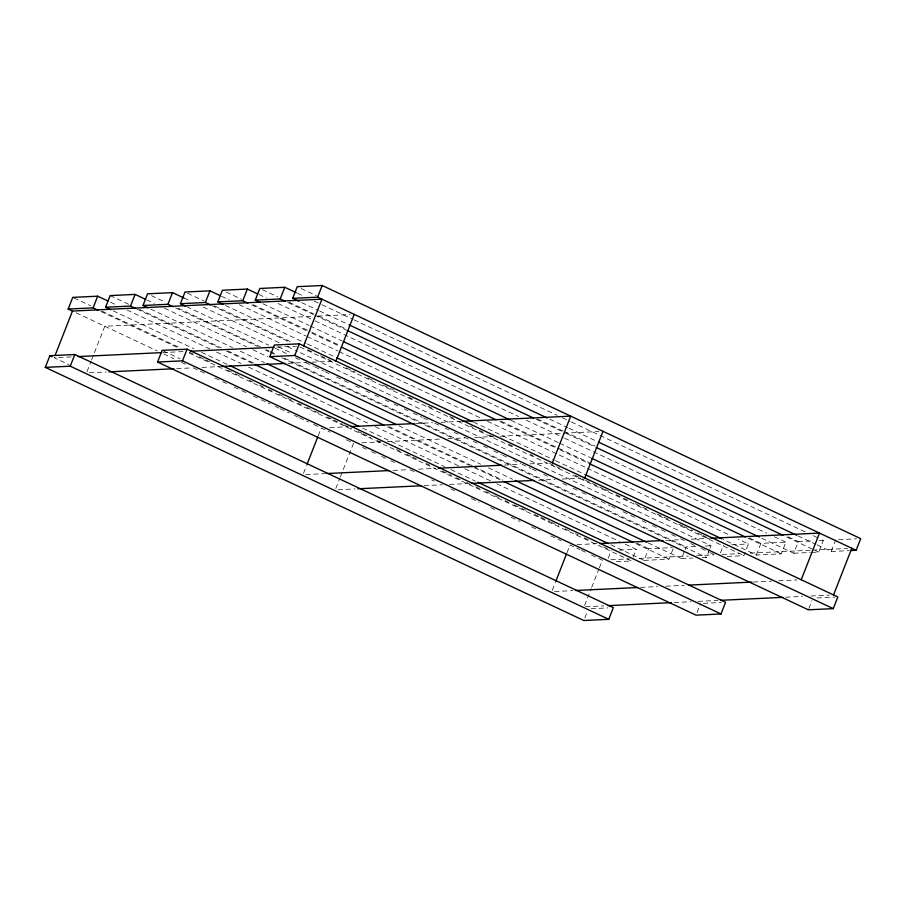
<?xml version="1.0" encoding="UTF-8"?>
<svg xmlns="http://www.w3.org/2000/svg" width="906" height="906" viewBox="0 0 906 906"><rect width="100%" height="100%" fill="white"/><g stroke="black" fill="none" stroke-linecap="round" stroke-linejoin="round"><path stroke-width="0.68" stroke-dasharray="4.53 3.4" d="M86.999 371.63L91.064 361.256M91.574 359.965L104.779 326.262L311.947 316.387M303.487 473.385L306.534 465.605M318.21 435.797L321.268 428.017L329.965 432.105M335.798 488.572L339.852 478.198M340.362 476.907L353.578 443.204L343.634 438.527M552.275 590.327L555.321 582.547M567.009 552.739L570.055 544.959L579.999 549.636M584.585 605.514L591.188 588.662M591.697 587.371L598.809 569.217M599.319 567.926L602.365 560.146L588.696 553.725M584.834 617.915L587.371 611.437M608.198 558.289L611.244 550.508M633.147 557.099L636.193 549.319L620.848 542.105M610.837 544.755L644.098 560.395L648.662 548.719L672.229 547.598M644.098 560.395L669.036 559.206L673.611 547.541M648.254 542.977L681.516 558.606L684.562 550.825M685.072 549.534L686.08 546.941L697.167 546.409M702.297 557.62L706.453 557.417L709.5 549.648M710.01 548.345L711.029 545.752L295.311 350.35M697.088 612.569L700.644 603.487M720.451 552.932L723.498 545.163M727.246 556.431L743.871 555.638L748.447 543.974L738.209 539.161M756.351 555.038L760.915 543.374L785.864 542.184L781.289 553.86L756.351 555.038L723.09 539.41M761.787 538.232L793.769 553.26L798.333 541.595L813.577 540.871M811.776 552.4L818.707 552.071L823.282 540.406L819.443 538.606M808.832 608.515L811.878 600.735M817.11 544.868L831.187 551.482L835.751 539.817M317.587 316.115L349.999 314.575M71.087 356.93L54.179 357.734L69.094 364.744M162.695 352.57L185.243 351.494M276.851 347.123L296.59 346.183M89.309 372.785L106.217 371.981M176.693 368.629L190.781 367.949M202.061 367.417L220.373 366.545M288.029 363.317L306.353 362.445M311.981 362.185L331.721 361.245M329.716 427.609L348.04 426.737M415.684 423.521L432.604 422.706M441.052 422.309L460.792 421.369M362.026 442.796L380.35 441.924M387.394 441.596L440.95 439.036M447.994 438.708L464.914 437.904M474.778 437.428L493.102 436.556M500.146 436.216L562.15 433.272M563.566 433.204L598.798 431.516M305.798 474.551L325.526 473.612M393.17 470.384L408.674 469.648M418.538 469.172L435.446 468.368M504.506 465.084L520.01 464.336M529.874 463.872L546.794 463.068M338.108 489.738L355.016 488.923M424.076 485.639L442.4 484.767M449.444 484.427L467.768 483.555M538.232 480.203L555.14 479.399M562.184 479.059L580.508 478.187M577.099 544.619L596.839 543.679M665.887 540.395L681.391 539.659M691.255 539.183L709.579 538.311M619.568 550.112L636.193 549.319M705.48 546.012L711.029 545.752M731.822 544.766L748.447 543.974M819.126 540.599L823.282 540.406M838.526 539.682L856.544 538.821M610.825 559.749L629.149 558.877M639.013 558.402L688.333 556.058M696.793 555.65L713.702 554.846M722.161 554.438L739.07 553.634M750.349 553.102L810.949 550.214M812.354 550.146L847.597 548.47M616.374 561.709L631.618 560.984L187.757 352.343M681.516 558.606L692.603 558.085M793.769 553.26L810.394 552.467M831.187 551.482L849.194 550.621M554.585 591.493L572.909 590.621M640.553 587.394L657.473 586.59M665.921 586.193L684.245 585.321M753.305 582.026L771.629 581.154M778.673 580.814L796.997 579.942M585.491 606.748L603.815 605.876M674.279 602.513L691.187 601.709M698.232 601.38L717.971 600.44M785.615 597.213L802.523 596.408M810.983 596.001L829.307 595.129M591.154 608.707L607.79 607.915M703.407 603.362L721.425 602.501M817.053 597.949L835.072 597.088M301.075 288.482L316.432 295.707M297.553 293.295L302.672 295.696M314.189 301.109L320.588 304.11M321.856 304.71L352.559 319.139M353.838 319.75L557.224 415.344M562.343 417.745L570.01 421.358M571.29 421.958L805.377 531.992M813.044 535.593L818.163 538.005M301.619 302.559L318.255 310.373M319.535 310.973L347.666 324.201M549.772 419.206L567.677 427.621M568.957 428.221L597.099 441.449M797.926 535.842L815.83 544.268M262.378 289.671L277.734 296.885M289.24 302.298L313.544 313.714M318.663 316.126L346.805 329.354M537.394 418.934L562.977 430.962M564.257 431.562L594.959 445.99M788.107 536.782L798.333 541.595M287.87 302.547L313.453 314.575M314.733 315.175L346.715 330.214M536.024 419.195L561.607 431.222M566.726 433.623L594.857 446.851M786.736 537.043L818.707 552.071M258.867 294.473L266.534 298.074M278.051 303.487L313.861 320.328M315.141 320.928L518.526 416.522M526.205 420.135L563.294 437.575M564.574 438.176L766.68 533.17M774.347 536.782L785.864 542.184M262.921 303.736L308.969 325.39M310.248 325.99L342.23 341.018M511.075 420.384L558.402 442.626M559.682 443.227L590.384 457.666M226.24 292.049L241.596 299.263M253.102 304.676L310.667 331.732M311.947 332.332L340.09 345.56M501.256 421.324L589.512 462.807M749.409 537.96L760.915 543.374M251.732 304.937L306.738 330.792M311.845 333.193L339.988 346.42M499.885 421.573L558.719 449.24M559.999 449.84L589.421 463.668M748.039 538.221L781.289 553.86M221.449 296.251L229.116 299.863M239.354 304.665L305.866 335.933M307.145 336.534L337.847 350.973M339.127 351.573L482.388 418.912M487.507 421.313L586.001 467.609M587.281 468.209L730.542 535.548M225.503 305.526L306.092 343.397M307.372 343.997L335.514 357.224M473.657 422.162L554.245 460.044M555.525 460.644L584.948 474.472M187.542 293.227L204.178 301.052M214.405 305.854L291.154 341.936M307.78 349.75L314.178 352.762M320.577 355.764L330.803 360.577M346.16 367.791L355.107 371.992M367.904 378.006L374.303 381.018M383.249 385.22L393.487 390.033M408.833 397.247L413.951 399.659M428.017 406.273L433.136 408.674M449.761 416.488L453.6 418.289M470.237 426.114L472.796 427.315M479.183 430.316L483.023 432.128M489.421 435.129L494.54 437.53M508.606 444.144L513.725 446.556M530.35 454.37L532.909 455.571M549.534 463.385L559.772 468.198M575.117 475.412L584.076 479.625M585.355 480.225L603.26 488.64M604.54 489.24L610.938 492.252M616.057 494.653L622.445 497.654M623.724 498.266L630.123 501.267M635.242 503.668L641.641 506.68M642.92 507.281L649.308 510.282M656.986 513.895L671.052 520.508M678.73 524.11L682.569 525.922M683.849 526.522L692.807 530.723M697.914 533.136L701.754 534.936M703.033 535.537L709.432 538.549M211.755 305.515L289.784 342.196M300.011 346.998L743.871 555.638M184.02 298.04L190.419 301.041M203.216 307.055L279.965 343.125M287.632 346.738L294.031 349.739M278.221 346.817L292.287 353.431M186.806 306.704L268.674 345.186M275.073 348.187L287.859 354.201M295.537 357.813L299.376 359.614M305.764 362.615L313.442 366.228M314.722 366.828L323.68 371.041M324.96 371.641L330.067 374.042M336.466 377.055L342.864 380.056M344.144 380.656L350.543 383.668M355.65 386.069L359.489 387.87M365.888 390.882L369.727 392.683M374.846 395.084L378.674 396.896M385.073 399.897L388.912 401.698M394.031 404.11L397.87 405.911M404.257 408.912L408.096 410.724M413.215 413.125L422.173 417.338M423.453 417.938L429.84 420.939M434.959 423.351L438.798 425.152M445.197 428.153L449.036 429.965M454.144 432.366L457.983 434.167M464.382 437.179L468.221 438.98M473.34 441.381L477.168 443.193M483.566 446.194L487.405 447.994M493.804 451.007L501.471 454.608M502.751 455.208L506.59 457.02M512.989 460.022L520.667 463.634M521.947 464.234L530.893 468.436M532.173 469.048L537.292 471.448M543.691 474.45L547.53 476.262M562.875 483.476L566.714 485.276M573.113 488.277L576.941 490.089M582.06 492.49L585.899 494.291M592.298 497.303L596.137 499.104M601.244 501.505L610.202 505.718M611.482 506.318L615.321 508.119M623 511.731L629.387 514.733M630.667 515.344L637.065 518.345M642.184 520.746L646.023 522.558M652.411 525.559L656.25 527.36M661.369 529.772L665.208 531.573M671.606 534.574L675.434 536.386M680.553 538.787L684.392 540.588M690.791 543.6L694.63 545.401M701.018 548.413L708.696 552.014M709.976 552.615L716.374 555.627M151.404 295.616L165.481 302.23M178.267 308.244L260.135 346.726M266.523 349.727L269.082 350.928M270.362 351.528L276.76 354.54M284.439 358.142L686.08 546.941M175.617 307.893L257.485 346.375M265.152 349.988L268.991 351.788M270.271 352.389L274.11 354.189M281.789 357.802L706.453 557.417M146.602 299.818L154.28 303.431M164.518 308.233L246.375 346.715M252.774 349.727L268.131 356.941M150.668 309.082L232.536 347.564M240.215 351.177L264.518 362.604M398.821 425.729L480.69 464.212M488.357 467.813L512.66 479.24M110.147 295.594L129.343 304.609M139.569 309.422L221.438 347.904M227.825 350.905L254.688 363.533M389.002 426.669L472.139 465.752M473.419 466.352L502.841 480.18M637.156 543.317L648.662 548.719M136.919 309.082L218.788 347.564M226.455 351.166L253.318 363.793M387.632 426.93L469.489 465.401M474.608 467.813L501.471 480.44M635.785 543.566L669.036 559.206M110.464 302.196L115.583 304.609M127.1 310.022L210.237 349.104M216.636 352.106L240.939 363.533M248.618 367.134L368.855 423.657M375.254 426.658L458.391 465.741M464.789 468.753L490.373 480.78M496.771 483.781L619.568 541.505M113.25 310.871L193.839 348.753M201.517 352.355L227.1 364.382M362.683 428.119L444.552 466.59M450.939 469.602L475.242 481.029M74.009 297.983L90.645 305.798M102.152 311.211L180.181 347.881M189.139 352.094L192.967 353.895M199.365 356.896L204.484 359.308M205.764 359.909L212.163 362.91M227.508 370.124L233.907 373.136M235.186 373.736L241.574 376.737M249.252 380.35L253.091 382.151M259.49 385.163L263.318 386.964M268.436 389.365L272.276 391.177M278.674 394.178L282.513 395.979M287.632 398.391L291.46 400.192M297.859 403.193L301.698 405.005M306.817 407.406L313.204 410.418M314.484 411.018L320.883 414.019M327.281 417.032L332.4 419.433M333.68 420.033L342.627 424.246M343.906 424.846L351.585 428.447M357.983 431.46L361.811 433.261M363.091 433.861L370.769 437.473M377.168 440.475L381.007 442.275M396.352 449.501L400.192 451.301M406.59 454.302L411.698 456.715M412.977 457.315L419.376 460.316M425.775 463.328L429.614 465.129M442.4 471.143L451.358 475.344M456.477 477.756L460.305 479.557M466.703 482.57L470.542 484.37M475.661 486.771L479.5 488.572M485.888 491.584L489.727 493.385M494.846 495.797L498.685 497.598M505.084 500.599L508.912 502.411M514.03 504.812L520.429 507.813M521.709 508.413L528.107 511.426M534.495 514.427L539.614 516.839M540.893 517.439L549.851 521.641M551.131 522.252L558.798 525.854M565.197 528.866L569.036 530.667M575.435 533.668L577.994 534.868M584.381 537.881L588.221 539.682M603.577 546.896L607.405 548.708M100.781 311.46L177.531 347.542M163.408 350.962L180.034 358.776M76.195 312.819L157.304 350.939M163.703 353.952L173.952 358.776M181.642 362.389L185.481 364.189M193.171 367.802L207.259 374.427M214.937 378.04L221.347 381.052M222.627 381.653L226.466 383.453M234.156 387.066L240.566 390.078M241.845 390.679L248.244 393.691M253.374 396.103L259.773 399.116M261.053 399.716L270.022 403.929M275.152 406.341L278.991 408.142M280.271 408.742L289.24 412.966M294.359 415.367L298.21 417.179M299.49 417.779L308.448 421.992M313.578 424.404L319.977 427.417M362.536 447.417L366.386 449.229M371.505 451.63L375.344 453.442M381.754 456.454L385.594 458.255M390.724 460.667L394.563 462.468M409.931 469.693L415.061 472.105M431.709 479.931L434.268 481.131M450.928 488.968L454.767 490.769M471.426 498.594L479.104 502.207M490.633 507.632L495.763 510.033M511.131 517.258L520.101 521.482M531.629 526.896L539.308 530.508M550.837 535.933L561.086 540.746M581.244 550.214L587.45 553.136"/><path stroke-width="1.36" d="M45.3 367.372L49.875 355.707L74.813 354.518L613.328 607.654L608.764 619.319L583.815 620.508L45.3 367.372L70.249 366.183L608.764 619.319M303.635 345.854L321.924 299.184L72.469 311.064L68.165 309.048L72.729 297.372L97.678 296.194L107.916 300.996M55.198 355.141L72.469 311.064M70.249 366.183L74.813 354.518M68.165 309.048L93.103 307.859L97.678 296.194M110.691 309.671L105.583 307.259L110.147 295.594L135.096 294.405L145.334 299.218M105.583 307.259L130.521 306.069L135.096 294.405M148.108 307.881L143.001 305.481L147.565 293.816L172.514 292.627L184.02 298.04M143.001 305.481L167.938 304.291L172.514 292.627M157.553 362.026L162.129 350.362L187.066 349.172L725.581 602.309L721.017 613.974L696.068 615.163L157.553 362.026L182.502 360.837L721.017 613.974M185.526 306.103L180.419 303.691L184.983 292.026L209.932 290.837L220.169 295.65M182.502 360.837L187.066 349.172M180.419 303.691L205.356 302.513L209.932 290.837M222.944 304.314L217.836 301.913L222.4 290.248L247.349 289.059L257.587 293.872M217.836 301.913L242.774 300.724L247.349 289.059M260.362 302.536L255.254 300.135L259.818 288.47L284.767 287.281L296.285 292.683M255.254 300.135L280.192 298.946L284.767 287.281M269.807 356.681L274.382 345.016L299.32 343.827L837.835 596.952L833.271 608.628L808.322 609.806L269.807 356.681L294.756 355.492L833.271 608.628M299.059 301.358L292.672 298.346L297.236 286.681L322.185 285.492L860.7 538.628L856.125 550.293L850.587 550.554M294.756 355.492L299.32 343.827M292.672 298.346L317.61 297.157L322.185 285.492M335.945 361.041L354.235 314.371M307.043 464.314L317.712 437.088M552.422 462.796L570.712 416.137L462.196 421.301M584.732 477.983L603.022 431.324M555.831 581.256L566.499 554.03M801.221 579.738L819.511 533.079L710.995 538.243M833.531 594.936L851.821 548.266M78.142 356.59L161.291 352.638M190.883 351.222L274.042 347.258M109.037 371.845L173.873 368.765M221.789 366.477L285.209 363.453M350.86 426.601L414.28 423.589M326.93 473.544L388.946 470.588M438.266 468.232L501.686 465.22M357.836 488.798L421.256 485.775M471.992 483.351L533.996 480.406M599.647 543.555L663.067 540.531M575.729 590.486L637.733 587.53M688.469 585.117L751.889 582.094M608.039 605.672L671.459 602.649M720.78 600.304L782.795 597.348M317.61 297.157L856.125 550.293M348.946 324.801L547.213 417.994M598.379 442.049L796.646 535.242M280.192 298.946L285.311 301.347M347.995 330.815L533.464 417.994M596.137 447.451L782.897 535.242M343.51 341.619L509.795 419.784M591.663 458.266L759.228 537.032M242.774 300.724L247.893 303.136M341.268 347.021L496.046 419.772M589.421 463.668L745.479 537.02M336.794 357.836L472.377 421.562M586.227 475.072L721.81 538.81M205.356 302.513L210.475 304.914M167.938 304.291L173.057 306.692M267.077 363.804L396.262 424.529M515.22 480.44L646.975 542.377M130.521 306.069L135.64 308.482M254.597 364.393L383.793 425.118M504.03 481.641L633.226 542.366M229.66 365.582L358.844 426.307M477.802 482.23L608.277 543.555M93.103 307.859L98.222 310.26M49.875 355.707L52.027 356.726"/></g></svg>
